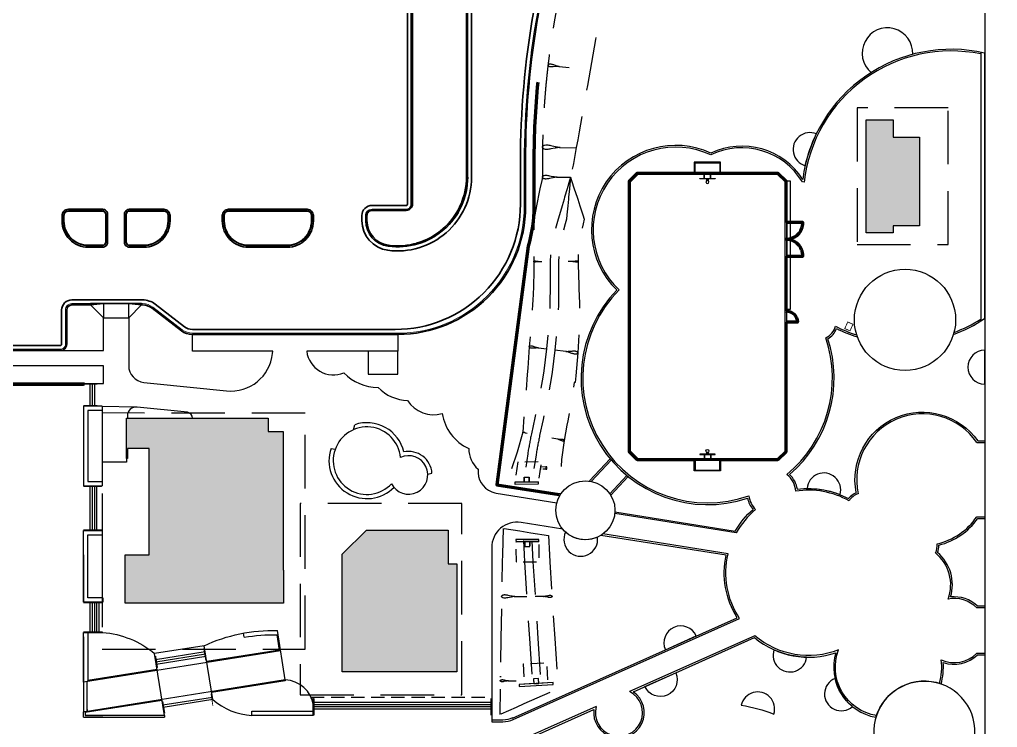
# Model space of a CAD drawing. Header units: metres. Extents: x 246420 to 246883, y 7418965 to 7419490.
# Drawn here: x 246708.2 to 246824.1, y 7419326.6 to 7419410.5 of the extents above; entities that cross this region are included whole.
import ezdxf

# ---------------------------------------------------------------- set-up
doc = ezdxf.new("R2010")
doc.units = ezdxf.units.M
for name, pattern in [('BORDER2', [22.225, 6.35, -3.175, 6.35, -3.175, 0, -3.175]), ('HIDDEN', [9.525, 6.35, -3.175]), ('HIDDEN3', [2.3813, 1.5875, -0.7938])]:
    doc.linetypes.add(name, pattern=pattern)
for name, color, linetype, lineweight in [('BATTER', 251, 'HIDDEN', 25), ('BATTER_BOTTOM', 251, 'HIDDEN', 25), ('BATTER_TICKS', 251, 'HIDDEN', 25), ('BUILDING_HATCH', 253, 'Continuous', 30), ('BUILDING_OUTLINE', 7, 'Continuous', 30), ('FENCE_1.05m', 10, 'FENCE_LINE', 70), ('FENCE_2.4m', 90, 'FENCE_LINE', 70), ('FENCE_GATE_24', 90, 'Continuous', 70), ('MISC_HANDRAIL', 240, 'BORDER2', 50)]:
    doc.layers.add(name, color=color, linetype=linetype, lineweight=lineweight)
for name, color, linetype in [('BUILDING_OUTLINE_ROOF', 7, 'HIDDEN'), ('GOAL_POST', 190, 'Continuous'), ('GRADELINE', 251, 'HIDDEN'), ('MISC_CONCRETE', 7, 'Continuous'), ('MISC_CONCRETE_2', 7, 'Continuous'), ('MISC_CONCRETE_3_ES', 7, 'Continuous'), ('MISC_CONCRETE_HIDDEN', 252, 'HIDDEN3')]:
    doc.layers.add(name, color=color, linetype=linetype)
for name, color, linetype, lineweight, true_color in [('KERB_BACK', 7, 'Continuous', 35, 0x5fd2ff), ('KERB_LINE', 7, 'Continuous', 18, 0xb9b9b9), ('KERB_LIP', 7, 'Continuous', 35, 0x5fd2ff)]:
    doc.layers.add(name, color=color, linetype=linetype, lineweight=lineweight, true_color=true_color)
doc.styles.get("Standard").update_dxf_attribs({"font": 'romans.shx', "width": 0.65})
doc.linetypes.add('FENCE_LINE', pattern='A,20,-1,["//",Standard,S=1,R=0,X=0,Y=-0.3],-3', length=24)

# ---------------------------------------------------------------- blocks, each defined once
blk = doc.blocks.new('Batter Tadpole2')
at = {"linetype": 'Continuous'}
for p, q in [((0, -0.0003), (0.0004, 0.0039)), ((0.0004, 0.0039), (0.0014, 0.0082)), ((0.0014, 0.0082), (0.0032, 0.0124)), ((0.0032, 0.0124), (0.0057, 0.0166)), ((0.0057, 0.0166), (0.017, 0.0336)), ((0.017, 0.0336), (0.0203, 0.0378)), ((0.0203, 0.0378), (0.0244, 0.0418)), ((0.0244, 0.0418), (0.0295, 0.0456)), ((0.0295, 0.0456), (0.0355, 0.0493)), ((0.0355, 0.0493), (0.0408, 0.052)), ((0.0408, 0.052), (0.047, 0.0545)), ((0.047, 0.0545), (0.0542, 0.0568)), ((0.0542, 0.0568), (0.0622, 0.059)), ((0.0622, 0.059), (0.0962, 0.0675)), ((0.0962, 0.0675), (0.1047, 0.0692)), ((0.1047, 0.0692), (0.1134, 0.0702)), ((0.1134, 0.0702), (0.1221, 0.0704)), ((0.1221, 0.0704), (0.131, 0.0698)), ((0.131, 0.0698), (0.1616, 0.0662)), ((0.1616, 0.0662), (0.1924, 0.0617)), ((0.1924, 0.0617), (0.2232, 0.0565)), ((0.2232, 0.0565), (0.2542, 0.0506)), ((0.2542, 0.0506), (0.3787, 0.0251)), ((0.3787, 0.0251), (0.4098, 0.0188)), ((0.4098, 0.0188), (0.4413, 0.0129)), ((0.4413, 0.0129), (0.4729, 0.0071)), ((0.4729, 0.0071), (0.5049, 0.0017)), ((0.5049, 0.0017), (0.511, 0.0008)), ((0.511, 0.0008), (0.5174, 0.0002)), ((0.5174, 0.0002), (0.5241, -0.0002)), ((0.0003, -0.0045), (0, -0.0003)), ((0.0014, -0.0087), (0.0003, -0.0045)), ((0.0032, -0.013), (0.0014, -0.0087)), ((0.0056, -0.0172), (0.0032, -0.013)), ((0.0169, -0.0342), (0.0056, -0.0172)), ((0.0202, -0.0384), (0.0169, -0.0342)), ((0.0243, -0.0423), (0.0202, -0.0384)), ((0.0294, -0.0462), (0.0243, -0.0423)), ((0.0353, -0.0498), (0.0294, -0.0462)), ((0.0407, -0.0525), (0.0353, -0.0498)), ((0.0469, -0.055), (0.0407, -0.0525)), ((0.054, -0.0574), (0.0469, -0.055)), ((0.062, -0.0596), (0.054, -0.0574)), ((0.096, -0.0681), (0.062, -0.0596)), ((0.1045, -0.0698), (0.096, -0.0681)), ((0.1132, -0.0708), (0.1045, -0.0698)), ((0.1219, -0.071), (0.1132, -0.0708)), ((0.1308, -0.0704), (0.1219, -0.071)), ((0.1614, -0.0668), (0.1308, -0.0704)), ((0.1922, -0.0624), (0.1614, -0.0668)), ((0.223, -0.0571), (0.1922, -0.0624)), ((0.254, -0.0512), (0.223, -0.0571)), ((0.3786, -0.0257), (0.254, -0.0512)), ((0.4098, -0.0195), (0.3786, -0.0257)), ((0.4412, -0.0135), (0.4098, -0.0195)), ((0.4729, -0.0078), (0.4412, -0.0135)), ((0.5049, -0.0024), (0.4729, -0.0078)), ((0.511, -0.0015), (0.5049, -0.0024)), ((0.5174, -0.0009), (0.511, -0.0015)), ((0.5241, -0.0005), (0.5174, -0.0009)), ((0.5241, -0.0002), (0.531, -0.0003)), ((0.531, -0.0003), (0.5241, -0.0005)), ((0.531, -0.0003), (1.0113, -0.0004))]:
    blk.add_line(p, q, dxfattribs=at)
blk = doc.blocks.new('combgoal')
at = {"layer": 'GOAL_POST', "flags": 128}
blk.add_lwpolyline([(15968.35, 10985.73), (15966.91, 10985.73), (15966.91, 10988.85), (15968.35, 10988.85)], close=True, dxfattribs=at)
at = {"layer": 'GOAL_POST'}
for points in [[(15968.35, 10988.77), (15966.99, 10988.77), (15966.99, 10985.81), (15968.35, 10985.81)], [(15968.27, 10985.81), (15968.27, 10988.77)]]:
    blk.add_lwpolyline(points, dxfattribs=at)
at = {"layer": 'GOAL_POST', "flags": 128}
for points in [[(15968.84, 10987.67), (15968.35, 10987.67)], [(15968.84, 10987.63), (15968.35, 10987.63)], [(15968.84, 10986.95), (15968.35, 10986.95)], [(15968.84, 10986.91), (15968.35, 10986.91)]]:
    blk.add_lwpolyline(points, dxfattribs=at)
at = {"layer": 'GOAL_POST'}
for points in [[(15968.84, 10986.39), (15968.88, 10986.39), (15968.88, 10988.19), (15968.84, 10988.19)], [(15968.84, 10986.39), (15968.88, 10986.39), (15968.88, 10988.19), (15968.84, 10988.19)], [(15968.88, 10987.37), (15969.1, 10987.37)], [(15968.88, 10987.21), (15969.1, 10987.21)]]:
    blk.add_lwpolyline(points, close=True, dxfattribs=at)
blk.add_circle((15969.26, 10987.29), 0.178, dxfattribs=at)
blk.add_circle((15969.26, 10987.29), 0.178, dxfattribs=at)

msp = doc.modelspace()

# ---------------------------------------------------------------- hatches: boundary and pattern name
at = {"layer": 'BUILDING_HATCH'}
h = msp.add_hatch(color=256, dxfattribs=at)
h.paths.add_polyline_path([(246811.78, 7419398.66), (246808.59, 7419398.66), (246808.59, 7419385.27), (246811.78, 7419385.27), (246811.78, 7419386.09), (246814.88, 7419386.09), (246814.88, 7419396.6), (246811.78, 7419396.6)])
h.paths.add_polyline_path([(246737.66, 7419363.3), (246720.87, 7419363.3), (246720.87, 7419358.51), (246720.98, 7419358.51), (246720.98, 7419359.71), (246723.57, 7419359.71), (246723.57, 7419347.09), (246720.72, 7419347.09), (246720.72, 7419341.37), (246739.49, 7419341.37), (246739.49, 7419345.26), (246739.46, 7419345.26), (246739.46, 7419361.7), (246739.41, 7419361.7), (246737.66, 7419361.7)])
h.paths.add_polyline_path([(246746.46, 7419347.15), (246746.46, 7419333.23), (246760.03, 7419333.23), (246760.03, 7419345.92), (246760.03, 7419346.02), (246759.03, 7419346.02), (246759.03, 7419350.02), (246749.33, 7419350.02)])

# ---------------------------------------------------------------- linework, layer by layer
at = {"layer": 'BATTER', "flags": 128}
for points in [[(246781.91, 7419436.44), (246781.42, 7419432.47), (246781.28, 7419431.48), (246781.12, 7419430.5), (246780.95, 7419429.51), (246780.77, 7419428.53), (246780.6, 7419427.54), (246780.42, 7419426.56), (246780.25, 7419425.57), (246780.25, 7419425.57), (246779.94, 7419424.61), (246779.63, 7419423.65), (246779.63, 7419423.65), (246779.42, 7419422.67), (246779.22, 7419421.69), (246779.02, 7419420.72), (246778.81, 7419419.74), (246778.61, 7419418.76), (246778.41, 7419417.78), (246778.21, 7419416.8), (246778, 7419415.82), (246777.8, 7419414.84), (246777.6, 7419413.86), (246777.39, 7419412.88), (246777.19, 7419411.9), (246776.99, 7419410.92), (246776.96, 7419410.8), (246776.8, 7419410.01), (246776.63, 7419409.1), (246776.47, 7419408.19), (246776.31, 7419407.28), (246776.15, 7419406.37), (246776, 7419405.46), (246775.84, 7419404.55), (246775.68, 7419403.64), (246775.52, 7419402.73), (246775.36, 7419401.81), (246775.19, 7419400.89), (246775.03, 7419399.98), (246774.87, 7419399.06), (246774.7, 7419398.13), (246774.53, 7419397.21), (246774.37, 7419396.28), (246774.2, 7419395.35), (246774.03, 7419394.42), (246773.91, 7419393.71), (246773.86, 7419393.47), (246773.83, 7419393.29), (246773.65, 7419392.47), (246773.51, 7419391.86)], [(246773.51, 7419391.86), (246773.64, 7419391.47), (246773.97, 7419390.47), (246774.3, 7419389.47), (246774.37, 7419389.26), (246774.63, 7419388.44), (246774.98, 7419387.39), (246775.15, 7419386.86), (246775.15, 7419386.86), (246775.02, 7419386.32), (246774.75, 7419385.22), (246774.55, 7419384.08), (246774.43, 7419382.89), (246774.41, 7419381.86), (246774.42, 7419381.61), (246774.47, 7419380.16), (246774.5, 7419379.16), (246774.52, 7419378.6), (246774.58, 7419376.92), (246774.6, 7419376.45), (246774.56, 7419373.73), (246774.38, 7419371.02), (246774.16, 7419368.31), (246774.07, 7419367.5), (246773.96, 7419367.52), (246773.67, 7419365.64), (246773.19, 7419362.96), (246773.1, 7419362.47), (246772.77, 7419360.64), (246772.45, 7419358.38), (246772.33, 7419356.1), (246772.28, 7419354.22)], [(246765.87, 7419355.23), (246766.45, 7419355.14), (246766.45, 7419355.14), (246768.27, 7419354.85), (246768.27, 7419354.85), (246769.6, 7419354.64), (246772.18, 7419354.23)], [(246765.55, 7419350.22), (246765.44, 7419347.14), (246765.42, 7419346.25), (246765.35, 7419342.16), (246765.27, 7419337.16), (246765.2, 7419332.66), (246765.2, 7419332.66), (246765.19, 7419332.16), (246765.13, 7419328.16)], [(246765.66, 7419350.2), (246767.49, 7419349.92), (246767.49, 7419349.92), (246768.82, 7419349.7), (246770.92, 7419349.37)], [(246770.92, 7419349.37), (246771.02, 7419347.08), (246771.07, 7419346.25), (246771.33, 7419342.16), (246771.65, 7419337.16), (246772.03, 7419331.24)], [(246765.3, 7419328.24), (246767.1, 7419329.05), (246768.02, 7419329.45), (246771.67, 7419331.08), (246772.03, 7419331.24)]]:
    msp.add_lwpolyline(points, dxfattribs=at)
for points in [[(246776.12, 7419434.49), (246775.94, 7419433.5), (246775.75, 7419432.52), (246775.57, 7419431.54), (246775.39, 7419430.55), (246775.2, 7419429.57), (246775.02, 7419428.59), (246774.83, 7419427.61), (246774.65, 7419426.62), (246774.65, 7419426.62), (246774.46, 7419425.64), (246774.28, 7419424.66), (246774.28, 7419424.66), (246774.09, 7419423.67), (246773.91, 7419422.69), (246773.73, 7419421.71), (246773.54, 7419420.73), (246773.36, 7419419.74), (246773.17, 7419418.76), (246772.99, 7419417.78), (246772.8, 7419416.79), (246772.62, 7419415.81), (246772.43, 7419414.83), (246772.25, 7419413.85), (246772.07, 7419412.86), (246771.88, 7419411.88), (246771.86, 7419411.76), (246771.7, 7419410.92, 0.002489), (246771.54, 7419409.96, 0.002489), (246771.38, 7419409, 0.002489), (246771.23, 7419408.03, 0.002489), (246771.1, 7419407.07, 0.002489), (246770.97, 7419406.1, 0.002489), (246770.85, 7419405.14, 0.002489), (246770.74, 7419404.17, 0.002489), (246770.64, 7419403.2, 0.002489), (246770.55, 7419402.23, 0.002489), (246770.47, 7419401.26, 0.002489), (246770.4, 7419400.29, 0.002489), (246770.34, 7419399.32, 0.002489), (246770.29, 7419398.34, 0.002489), (246770.25, 7419397.37, 0.002489), (246770.22, 7419396.4, 0.002489), (246770.19, 7419395.42, 0.002489), (246770.18, 7419394.45, 0.001882), (246770.18, 7419393.71), (246770.18, 7419393.47), (246770.18, 7419393.29), (246770.18, 7419392.47), (246770.18, 7419391.86)], [(246770.18, 7419391.86), (246770.1, 7419391.47), (246769.9, 7419390.47), (246769.7, 7419389.47), (246769.66, 7419389.26), (246769.5, 7419388.44), (246769.29, 7419387.39), (246769.18, 7419386.86), (246769.18, 7419386.86), (246769.18, 7419386.32), (246769.18, 7419385.22), (246769.18, 7419384.08), (246769.17, 7419382.89), (246769.17, 7419381.86), (246769.17, 7419381.62), (246769.16, 7419380.26), (246769.13, 7419379.32), (246769.11, 7419378.81), (246769.04, 7419377.23), (246769.02, 7419376.8, -0.007813), (246768.82, 7419374.27), (246768.63, 7419371.75), (246768.44, 7419369.21), (246768.38, 7419368.45), (246768.38, 7419368.45), (246768.25, 7419366.66), (246768.05, 7419364.1), (246768.01, 7419363.63), (246767.86, 7419361.62), (246767.2, 7419359.27), (246766.38, 7419356.92), (246765.79, 7419355.25)]]:
    msp.add_lwpolyline(points, format="xyb", dxfattribs=at)
at = {"layer": 'BATTER_BOTTOM', "flags": 128}
for points in [[(246773.51, 7419391.86), (246773.4, 7419391.47), (246773.11, 7419390.47), (246772.81, 7419389.47), (246772.75, 7419389.26), (246772.51, 7419388.44), (246772.2, 7419387.39), (246772.05, 7419386.86), (246772.05, 7419386.86), (246771.89, 7419386.32), (246771.58, 7419385.22), (246771.33, 7419384.08), (246771.17, 7419382.89), (246771.1, 7419381.86), (246771.1, 7419381.62), (246771.09, 7419380.22), (246771.09, 7419379.26), (246771.09, 7419378.73), (246771.08, 7419377.12), (246771.08, 7419376.67), (246770.94, 7419374.07), (246770.68, 7419371.49), (246770.36, 7419368.91), (246770.24, 7419368.14, 0), (246770.24, 7419368.14), (246769.92, 7419366.35), (246769.4, 7419363.8), (246769.29, 7419363.34), (246768.88, 7419361.42, 0.007813), (246768.44, 7419359.06), (246768.08, 7419356.69), (246767.95, 7419355.65)], [(246773.51, 7419391.86), (246773.48, 7419391.47), (246773.38, 7419390.47), (246773.29, 7419389.47), (246773.27, 7419389.26), (246773.2, 7419388.44), (246773.1, 7419387.39), (246773.05, 7419386.86), (246773.05, 7419386.86), (246772.89, 7419386.32), (246772.58, 7419385.22), (246772.33, 7419384.08), (246772.17, 7419382.89), (246772.1, 7419381.86), (246772.1, 7419381.62), (246772.09, 7419380.2), (246772.09, 7419379.23), (246772.09, 7419378.69), (246772.08, 7419377.06), (246772.08, 7419376.6), (246771.94, 7419373.98), (246771.67, 7419371.36), (246771.35, 7419368.75), (246771.22, 7419367.98, 0), (246771.22, 7419367.98), (246770.9, 7419366.16), (246770.37, 7419363.58), (246770.27, 7419363.12), (246769.86, 7419361.22, 0.007813), (246769.43, 7419358.89), (246769.07, 7419356.55), (246768.94, 7419355.53)]]:
    msp.add_lwpolyline(points, format="xyb", dxfattribs=at)
for points in [[(246767.95, 7419348.77), (246768.02, 7419347.11), (246768.07, 7419346.25), (246768.33, 7419342.16), (246768.65, 7419337.16), (246768.94, 7419332.66), (246768.94, 7419332.66), (246768.97, 7419332.16), (246769.01, 7419331.42)], [(246768.95, 7419348.74), (246769.02, 7419347.1), (246769.07, 7419346.25), (246769.33, 7419342.16), (246769.65, 7419337.16), (246769.94, 7419332.66), (246769.94, 7419332.66), (246769.97, 7419332.16), (246770.01, 7419331.42)]]:
    msp.add_lwpolyline(points, dxfattribs=at)
at = {"layer": 'BUILDING_OUTLINE', "flags": 128}
msp.add_lwpolyline([(246808.59, 7419398.66), (246811.78, 7419398.66), (246811.78, 7419396.6), (246814.88, 7419396.6), (246814.88, 7419386.09), (246811.78, 7419386.09), (246811.78, 7419385.27), (246808.59, 7419385.27), (246808.59, 7419398.66)], dxfattribs=at)
for points in [[(246720.87, 7419363.3), (246737.66, 7419363.3), (246737.66, 7419361.7), (246739.41, 7419361.7), (246739.46, 7419361.7), (246739.46, 7419345.26), (246739.49, 7419345.26), (246739.49, 7419341.37), (246720.72, 7419341.37), (246720.72, 7419347.09), (246723.57, 7419347.09), (246723.57, 7419359.71), (246720.98, 7419359.71), (246720.98, 7419358.51), (246720.87, 7419358.51)], [(246746.46, 7419333.23), (246746.46, 7419347.15), (246749.33, 7419350.02), (246759.03, 7419350.02), (246759.03, 7419346.02), (246760.03, 7419346.02), (246760.03, 7419345.92), (246760.03, 7419333.23)]]:
    msp.add_lwpolyline(points, close=True, dxfattribs=at)
at = {"layer": 'BUILDING_OUTLINE_ROOF'}
for points in [[(246818.29, 7419383.86), (246818.29, 7419400.06), (246807.49, 7419400.06), (246807.49, 7419383.86)], [(246717.97, 7419363.9), (246717.97, 7419335.9), (246742.07, 7419335.9), (246742.07, 7419363.89)], [(246741.47, 7419353.19), (246741.47, 7419330.5), (246760.63, 7419330.5), (246760.63, 7419353.19)]]:
    msp.add_lwpolyline(points, close=True, dxfattribs=at)
at = {"layer": 'FENCE_1.05m', "flags": 128}
msp.add_lwpolyline([(246769.63, 7419403.12, 0.023822), (246769.18, 7419393.71), (246769.18, 7419388.36, -0.073743), (246768.48, 7419383.67), (246764.8, 7419355.4), (246772.18, 7419354.23)], format="xyb", dxfattribs=at)
msp.add_lwpolyline([(246715.89, 7419367.3), (246685.63, 7419367.3)], dxfattribs=at)
at = {"layer": 'FENCE_2.4m', "flags": 128}
for points in [[(246788.2, 7419392.29), (246781.43, 7419392.29), (246780.47, 7419391.33), (246780.47, 7419376.09)], [(246799.07, 7419386.49), (246799.07, 7419391.33), (246798.1, 7419392.29), (246791.33, 7419392.29)], [(246799.07, 7419376.01), (246799.07, 7419382.49)], [(246780.47, 7419376.09), (246780.47, 7419359.35), (246781.43, 7419358.39), (246788.2, 7419358.39)], [(246791.33, 7419358.39), (246798.1, 7419358.39), (246799.07, 7419359.35), (246799.07, 7419374.66)]]:
    msp.add_lwpolyline(points, dxfattribs=at)
at = {"layer": 'FENCE_GATE_24'}
msp.add_lwpolyline([(246799.07, 7419382.49), (246801.07, 7419382.49, 0.414214), (246799.07, 7419384.49, 0.414214), (246801.07, 7419386.49), (246799.07, 7419386.49)], format="xyb", dxfattribs=at)
at = {"layer": 'FENCE_GATE_24', "flags": 128}
msp.add_lwpolyline([(246799.07, 7419376.01, -0.414214), (246800.42, 7419374.66), (246799.07, 7419374.66)], format="xyb", dxfattribs=at)
at = {"layer": 'GRADELINE'}
msp.add_lwpolyline([(246718.13, 7419375.19), (246721.13, 7419375.19), (246721.13, 7419376.86), (246718.13, 7419376.86)], close=True, dxfattribs=at)
at = {"layer": 'KERB_BACK'}
for points in [[(246774.16, 7419434.86), (246769.89, 7419412.13), (246769.73, 7419411.27, 0.044221), (246768.18, 7419393.71), (246768.18, 7419388.36, -0.414214), (246753.03, 7419373.21), (246728.69, 7419373.21, -0.165408)], [(246761.18, 7419391.86), (246761.18, 7419391.85, -0.454339), (246751.93, 7419383.78), (246751.93, 7419383.78, -0.375196), (246749.38, 7419386.7), (246749.38, 7419387.3, -0.414214), (246749.98, 7419387.91), (246754.03, 7419387.91, 0.414214), (246754.78, 7419388.65), (246754.78, 7419423.86, 0.414214), (246754.03, 7419424.61), (246749.04, 7419424.61, -0.198912), (246748.44, 7419424.85), (246747.53, 7419425.77, -0.198912), (246747.28, 7419426.37), (246747.28, 7419430.75, 0.414214), (246746.53, 7419431.5), (246735.43, 7419431.5), (246726.18, 7419431.5), (246725.73, 7419431.5, -0.414214), (246724.88, 7419432.36, -0.414214)], [(246728.69, 7419373.21, -0.165408), (246727.38, 7419373.65), (246723.91, 7419376.32, 0.165478), (246722.78, 7419376.71), (246722.65, 7419376.71), (246721.13, 7419376.86), (246718.13, 7419376.86), (246716.61, 7419376.71), (246714.38, 7419376.71, 0.0512), (246714.26, 7419376.69, 0.355475), (246713.78, 7419376.11), (246713.78, 7419372.05, -0.414214), (246713.03, 7419371.3), (246690.83, 7419371.3, -0.04164)]]:
    msp.add_lwpolyline(points, format="xyb", dxfattribs=at)
msp.add_lwpolyline([(246755.25, 7419384.01), (246755.76, 7419384.18), (246756.3, 7419384.39), (246756.82, 7419384.64), (246757.32, 7419384.92), (246757.79, 7419385.24), (246758.25, 7419385.59), (246758.67, 7419385.97), (246759.07, 7419386.38), (246759.44, 7419386.82), (246759.51, 7419386.91), (246759.77, 7419387.28), (246760, 7419387.63), (246760.08, 7419387.76), (246760.34, 7419388.26), (246760.58, 7419388.78), (246760.77, 7419389.31), (246760.93, 7419389.85), (246761.05, 7419390.4), (246761.13, 7419390.96), (246761.17, 7419391.52), (246761.18, 7419391.86), (246761.18, 7419434.18)], dxfattribs=at)
for points in [[(246713.98, 7419387.83, 0.414214), (246713.45, 7419387.3), (246713.45, 7419386.66, 0.414214), (246716.33, 7419383.78), (246718.03, 7419383.78, 0.414214), (246718.4, 7419384.16), (246718.4, 7419387.46, 0.414214), (246718.03, 7419387.83)], [(246725.28, 7419387.83, -0.414214), (246725.8, 7419387.3), (246725.8, 7419386.66, -0.414214), (246722.93, 7419383.78), (246721.23, 7419383.78, -0.414214), (246720.85, 7419384.16), (246720.85, 7419387.46, -0.414214), (246721.23, 7419387.83)], [(246742.28, 7419387.83, -0.414214), (246742.8, 7419387.3), (246742.8, 7419386.66, -0.414214), (246739.93, 7419383.78), (246735.33, 7419383.78, -0.414214), (246732.46, 7419386.66), (246732.46, 7419387.3, -0.414214), (246732.98, 7419387.83)]]:
    msp.add_lwpolyline(points, format="xyb", close=True, dxfattribs=at)
at = {"layer": 'KERB_LINE'}
msp.add_lwpolyline([(246774.01, 7419434.88), (246769.74, 7419412.16), (246769.59, 7419411.3, 0.044221), (246768.03, 7419393.71), (246768.03, 7419388.36, -0.414214), (246753.03, 7419373.36), (246728.69, 7419373.36, -0.165408), (246727.47, 7419373.77), (246724, 7419376.44, 0.165478), (246722.78, 7419376.86), (246714.38, 7419376.86, 0.414214), (246713.63, 7419376.11), (246713.63, 7419372.05, -0.414214), (246713.03, 7419371.46), (246690.83, 7419371.46, -0.414214)], format="xyb", dxfattribs=at)
msp.add_lwpolyline([(246755.29, 7419383.87), (246755.81, 7419384.04), (246756.36, 7419384.25), (246756.88, 7419384.5), (246757.39, 7419384.79), (246757.88, 7419385.12), (246758.34, 7419385.48), (246758.77, 7419385.86), (246759.18, 7419386.28), (246759.55, 7419386.72), (246759.62, 7419386.82), (246759.89, 7419387.19), (246760.12, 7419387.55), (246760.2, 7419387.68), (246760.48, 7419388.19), (246760.71, 7419388.72), (246760.91, 7419389.26), (246761.07, 7419389.81), (246761.2, 7419390.37), (246761.28, 7419390.94), (246761.32, 7419391.52), (246761.33, 7419391.86), (246761.33, 7419434.18)], dxfattribs=at)
for points in [[(246713.98, 7419387.89, 0.414214), (246713.39, 7419387.3), (246713.39, 7419386.66, 0.414214), (246716.33, 7419383.71), (246718.03, 7419383.71, 0.414214), (246718.47, 7419384.16), (246718.47, 7419387.46, 0.414214), (246718.03, 7419387.89)], [(246725.28, 7419387.89, -0.414214), (246725.87, 7419387.3), (246725.87, 7419386.66, -0.414214), (246722.93, 7419383.71), (246721.23, 7419383.71, -0.414214), (246720.79, 7419384.16), (246720.79, 7419387.46, -0.414214), (246721.23, 7419387.89)], [(246742.28, 7419387.89, -0.414214), (246742.87, 7419387.3), (246742.87, 7419386.66, -0.414214), (246739.93, 7419383.71), (246735.33, 7419383.71, -0.414214), (246732.39, 7419386.66), (246732.39, 7419387.3, -0.414214), (246732.98, 7419387.89)]]:
    msp.add_lwpolyline(points, format="xyb", close=True, dxfattribs=at)
at = {"layer": 'KERB_LIP'}
for points in [[(246773.57, 7419434.96), (246769.3, 7419412.24), (246769.14, 7419411.38, 0.044221), (246767.58, 7419393.71), (246767.58, 7419388.65, -0.414214), (246752.73, 7419373.8), (246728.69, 7419373.8, -0.165408)], [(246754.18, 7419423.86), (246754.18, 7419388.65, -0.414214), (246754.03, 7419388.5), (246749.98, 7419388.5, 0.414214), (246748.78, 7419387.3), (246748.78, 7419386.7, 0.375196), (246751.85, 7419383.19), (246751.85, 7419383.19, 0.454339), (246761.78, 7419391.85), (246761.78, 7419391.86), (246761.78, 7419434.18)], [(246728.69, 7419373.8, -0.1654), (246727.74, 7419374.13), (246724.28, 7419376.8, 0.165478), (246722.78, 7419377.3), (246714.38, 7419377.3, 0.414214), (246713.18, 7419376.11), (246713.18, 7419372.05, -0.414214), (246713.03, 7419371.91), (246690.83, 7419371.91, -0.414214)]]:
    msp.add_lwpolyline(points, format="xyb", dxfattribs=at)
for points in [[(246713.98, 7419388.05, 0.414214), (246713.23, 7419387.3), (246713.23, 7419386.66, 0.414214), (246716.33, 7419383.55), (246718.03, 7419383.55, 0.414214), (246718.63, 7419384.16), (246718.63, 7419387.46, 0.414214), (246718.03, 7419388.05, -0.414214), (246718.63, 7419387.46), (246718.63, 7419384.16, -0.414214), (246718.03, 7419383.55), (246716.33, 7419383.55, -0.414214), (246713.23, 7419386.66), (246713.23, 7419387.3, -0.414214), (246713.98, 7419388.05), (246718.03, 7419388.05)], [(246725.28, 7419388.05, -0.414214), (246726.03, 7419387.3), (246726.03, 7419386.66, -0.414214), (246722.93, 7419383.55), (246721.23, 7419383.55, -0.414214), (246720.63, 7419384.16), (246720.63, 7419387.46, -0.414214), (246721.23, 7419388.05, 0.414214), (246720.63, 7419387.46), (246720.63, 7419384.16, 0.414214), (246721.23, 7419383.55), (246722.93, 7419383.55, 0.414214), (246726.03, 7419386.66), (246726.03, 7419387.3, 0.414214), (246725.28, 7419388.05), (246721.23, 7419388.05)], [(246742.28, 7419388.05, -0.414214), (246743.03, 7419387.3), (246743.03, 7419386.66, -0.414214), (246739.93, 7419383.55), (246735.33, 7419383.55, -0.414214), (246732.23, 7419386.66), (246732.23, 7419387.3, -0.414214), (246732.98, 7419388.05, 0.414214), (246732.23, 7419387.3), (246732.23, 7419386.66, 0.414214), (246735.33, 7419383.55), (246739.93, 7419383.55, 0.414214), (246743.03, 7419386.66), (246743.03, 7419387.3, 0.414214), (246742.28, 7419388.05), (246732.98, 7419388.05)]]:
    msp.add_lwpolyline(points, format="xyb", close=True, dxfattribs=at)
at = {"layer": 'MISC_CONCRETE'}
msp.add_line((246764.17, 7419347.95), (246764.17, 7419328.8), dxfattribs=at)
at = {"layer": 'MISC_CONCRETE', "flags": 128}
msp.add_lwpolyline([(246761.33, 7419391.86), (246761.33, 7419391.85, -0.454339), (246751.91, 7419383.63), (246751.91, 7419383.63, -0.375196), (246749.23, 7419386.7), (246749.23, 7419387.3, -0.414214), (246749.98, 7419388.05), (246754.03, 7419388.05, 0.414214), (246754.63, 7419388.65), (246754.63, 7419423.86, 0.414214), (246754.03, 7419424.46), (246749.04, 7419424.46, -0.198912), (246748.34, 7419424.75), (246747.42, 7419425.66, -0.198912), (246747.13, 7419426.37), (246747.13, 7419430.75, 0.414214), (246746.53, 7419431.36), (246735.43, 7419431.36), (246726.18, 7419431.36), (246725.73, 7419431.36, -0.414214), (246724.73, 7419432.36), (246724.73, 7419432.36)], format="xyb", dxfattribs=at)
at = {"layer": 'MISC_CONCRETE', "ltscale": 0.1, "flags": 128}
for points in [[(246822.18, 7419406.66), (246822.18, 7419374.8)], [(246822.63, 7419375.09), (246822.63, 7419389.91), (246822.63, 7419406.57)], [(246721.13, 7419375.19), (246722.65, 7419376.71), (246722.65, 7419376.86), (246716.61, 7419376.86), (246716.61, 7419376.71), (246718.13, 7419375.19)]]:
    msp.add_lwpolyline(points, dxfattribs=at)
msp.add_lwpolyline([(246799.62, 7419376.22), (246799.62, 7419391.37), (246799.17, 7419391.37), (246799.17, 7419376.22), (246799.62, 7419376.22)], close=True, dxfattribs=at)
at = {"layer": 'MISC_CONCRETE', "ltscale": 0.5, "flags": 128}
msp.add_lwpolyline([(246721.13, 7419375.19), (246721.13, 7419369.52, 0.384431), (246722.92, 7419367.53), (246724.13, 7419367.41), (246732.72, 7419366.52, 0.413847), (246738.2, 7419370.97), (246738.23, 7419371.21), (246728.69, 7419371.21), (246728.69, 7419373.21), (246753.03, 7419373.21), (246753.03, 7419371.21), (246742.24, 7419371.21, 0.492916), (246746.64, 7419368.65, 0.196764), (246750.7, 7419366.93, 0.202377), (246754.2, 7419365.4, 0.330893), (246758.31, 7419363.83, 0.249759), (246761.45, 7419359.69, 0.211554), (246762.56, 7419357.23, 0.333311), (246764.17, 7419354.56)], format="xyb", dxfattribs=at)
at = {"layer": 'MISC_CONCRETE', "const_width": 0.1, "flags": 128}
msp.add_lwpolyline([(246806.04, 7419373.91), (246806.39, 7419374.69), (246807.01, 7419374.41), (246806.66, 7419373.63)], close=True, dxfattribs=at)
at = {"layer": 'MISC_CONCRETE', "ltscale": 0.5, "flags": 128}
msp.add_lwpolyline([(246753.03, 7419371.21), (246749.53, 7419371.21), (246749.53, 7419368.5), (246753.03, 7419368.5)], close=True, dxfattribs=at)
at = {"layer": 'MISC_CONCRETE', "flags": 128}
for points in [[(246770.7, 7419357.25), (246770.71, 7419357.5), (246770.61, 7419357.51), (246770.6, 7419357.26), (246770.7, 7419357.25)], [(246734.84, 7419337.31), (246734.75, 7419337.81)], [(246739.69, 7419332.26), (246738.76, 7419338.1)], [(246739.02, 7419335.8), (246738.74, 7419337.6)], [(246725.36, 7419328.05), (246724.19, 7419335.39)], [(246731.1, 7419329.93), (246730.08, 7419336.32)], [(246739.69, 7419332.26), (246739.7, 7419332.16)], [(246743.02, 7419328.05), (246743.02, 7419330.22)], [(246764.17, 7419327.3), (246765.51, 7419327.3)]]:
    msp.add_lwpolyline(points, dxfattribs=at)
for points in [[(246768.01, 7419356.28), (246768.61, 7419356.29), (246768.62, 7419355.71), (246768.02, 7419355.7)], [(246766.97, 7419355.69), (246769.67, 7419355.72), (246769.67, 7419355.47), (246766.97, 7419355.44)], [(246767.06, 7419348.64), (246769.76, 7419348.67), (246769.75, 7419348.92), (246767.05, 7419348.89)], [(246768.11, 7419348.08), (246768.71, 7419348.09), (246768.71, 7419348.66), (246768.11, 7419348.65)], [(246715.77, 7419332.01), (246715.77, 7419328.46), (246716.22, 7419328.53), (246716.22, 7419332.08)], [(246771.48, 7419331.7), (246771.47, 7419331.95), (246767.42, 7419331.73), (246767.44, 7419331.48)], [(246769.75, 7419331.85), (246769.71, 7419332.43), (246769.12, 7419332.39), (246769.15, 7419331.82)]]:
    msp.add_lwpolyline(points, close=True, dxfattribs=at)
at = {"layer": 'MISC_CONCRETE'}
msp.add_arc((246739.55, 7419328.74), 3.52, 8.3565, 87.779, dxfattribs=at)
at = {"layer": 'MISC_CONCRETE_2'}
msp.add_line((246715.77, 7419347.1), (246715.77, 7419341.48), dxfattribs=at)
at = {"layer": 'MISC_CONCRETE_2', "flags": 128}
for points in [[(246785.95, 7419442.8, 0.077997), (246817.1, 7419451.15), (246819.8, 7419452.37, -0.545032), (246822.63, 7419450.55), (246822.63, 7419228.69), (246826.63, 7419228.76), (246826.63, 7419454.17, -0.294299), (246827.8, 7419456), (246839.41, 7419461.26), (246844.29, 7419463.48), (246845.52, 7419464.02), (246846.75, 7419464.55), (246849.21, 7419465.61), (246859, 7419469.13)], [(246730.08, 7419336.32, -0.117307), (246738.76, 7419338.1)], [(246734.84, 7419337.31, -0.052671), (246738.74, 7419337.6)]]:
    msp.add_lwpolyline(points, format="xyb", dxfattribs=at)
at = {"layer": 'MISC_CONCRETE_2', "ltscale": 0.1}
for points in [[(246802.67, 7419396.98, 1.057797), (246801.35, 7419393.21, -0.056441)], [(246822.63, 7419371.33, 1), (246822.63, 7419367.33)], [(246805.48, 7419354.23, 1.10534), (246801.56, 7419354.95, -0.100527)], [(246772.93, 7419349.78, 1.341472), (246776.72, 7419349.18, -0.298227)], [(246788.43, 7419337.47, 1), (246784.77, 7419335.84)], [(246797.64, 7419335.83, 1.10534), (246801.52, 7419334.95, -0.100527)], [(246786, 7419333.1, -1), (246782.35, 7419331.47)], [(246804.88, 7419332.44, 1.185852), (246806.95, 7419329.1, -0.169497)], [(246797.62, 7419328.22, 1.053329), (246793.77, 7419329.26, -0.050217)]]:
    msp.add_lwpolyline(points, format="xyb", close=True, dxfattribs=at)
at = {"layer": 'MISC_CONCRETE_2', "flags": 128}
for points in [[(246715.77, 7419367.21), (246715.77, 7419367.41)], [(246716.52, 7419367.41), (246716.52, 7419364.71)], [(246716.79, 7419367.41), (246716.79, 7419364.71)], [(246717.06, 7419367.41), (246717.06, 7419364.71)], [(246720.87, 7419358.51), (246720.87, 7419358.09), (246717.97, 7419358.09)], [(246716.52, 7419355.27), (246716.52, 7419349.97)], [(246716.79, 7419355.27), (246716.79, 7419349.97)], [(246717.06, 7419355.27), (246717.06, 7419349.97)], [(246717.33, 7419355.27), (246717.33, 7419349.97)], [(246718.05, 7419341.48), (246716.27, 7419341.48), (246715.77, 7419341.48), (246715.77, 7419349.97), (246716.27, 7419349.97), (246717.97, 7419349.97)], [(246718.05, 7419341.98), (246716.27, 7419341.98), (246716.27, 7419349.47), (246717.97, 7419349.47)], [(246716.52, 7419341.48), (246716.52, 7419337.88)], [(246716.79, 7419341.48), (246716.79, 7419337.88)], [(246717.06, 7419341.48), (246717.06, 7419337.88)], [(246717.33, 7419341.48), (246717.33, 7419337.88)], [(246717.6, 7419341.48), (246717.6, 7419337.88)], [(246718.05, 7419341.98), (246718.05, 7419341.48)], [(246715.77, 7419337.88), (246717.97, 7419337.88)], [(246715.77, 7419332.01), (246715.77, 7419337.88)], [(246715.77, 7419337.88), (246718.05, 7419337.88)], [(246743.03, 7419329.63), (246764.17, 7419329.63)], [(246743.03, 7419329.36), (246764.17, 7419329.36)], [(246743.03, 7419329.09), (246764.17, 7419329.09)], [(246743.03, 7419328.82), (246764.17, 7419328.82)]]:
    msp.add_lwpolyline(points, dxfattribs=at)
at = {"layer": 'MISC_CONCRETE_2'}
for points in [[(246717.97, 7419364.71), (246716.27, 7419364.71), (246715.77, 7419364.71), (246715.77, 7419355.27), (246716.27, 7419355.27), (246717.97, 7419355.27)], [(246717.97, 7419364.21), (246716.27, 7419364.21), (246716.27, 7419355.77), (246717.97, 7419355.77)], [(246747.79, 7419361.92), (246747.93, 7419362.51)], [(246745.12, 7419359.7), (246745.61, 7419359.61)], [(246756.6, 7419356.63), (246757.09, 7419356.76)], [(246716.27, 7419337.88), (246716.27, 7419332.09)], [(246715.77, 7419337.37), (246715.77, 7419332.01)], [(246743.02, 7419328.05), (246735.73, 7419328.05), (246735.73, 7419328.55), (246743.02, 7419328.55), (246743.02, 7419328.05)]]:
    msp.add_lwpolyline(points, dxfattribs=at)
at = {"layer": 'MISC_CONCRETE_2', "ltscale": 0.1}
for centre, radius, start, end in [((246811.1, 7419406.55), 3, 357.5386, 229.7069), ((246818.65, 7419389.26), 17.75, 77.0687, 172.4659), ((246779.26, 7419328.38), 3, 172.6886, 55.4095), ((246779.26, 7419328.38), 2.8, 165.0687, 63.0302)]:
    msp.add_arc(centre, radius, start, end, dxfattribs=at)
at = {"layer": 'MISC_CONCRETE_2'}
for centre, radius, start, end in [((246749.38, 7419358.25), 4.5, 13.2899, 108.7797), ((246749.38, 7419358.25), 4.5, 161.1319, 315.4848), ((246754.32, 7419356.56), 2.78, 4.0539, 101.7627)]:
    msp.add_arc(centre, radius, start, end, dxfattribs=at)
at = {"layer": 'MISC_CONCRETE_3_ES'}
for p, q in [((246717.97, 7419364.71), (246717.97, 7419355.27)), ((246717.97, 7419349.97), (246717.97, 7419341.98)), ((246822.63, 7419340.8), (246821.69, 7419340.8)), ((246822.63, 7419341), (246821.78, 7419341)), ((246821.7, 7419335.43), (246822.63, 7419335.43)), ((246821.78, 7419335.23), (246822.63, 7419335.23)), ((246715.77, 7419327.86), (246725.36, 7419327.86)), ((246725.36, 7419328.05), (246715.97, 7419328.05))]:
    msp.add_line(p, q, dxfattribs=at)
at = {"layer": 'MISC_CONCRETE_3_ES', "ltscale": 0.5}
for p, q in [((246821.69, 7419360.4), (246822.63, 7419360.4)), ((246821.69, 7419351.6), (246822.63, 7419351.6))]:
    msp.add_line(p, q, dxfattribs=at)
at = {"layer": 'MISC_CONCRETE_3_ES', "ltscale": 0.1}
for p, q in [((246821.8, 7419360.6), (246822.63, 7419360.6)), ((246821.8, 7419351.4), (246822.63, 7419351.4))]:
    msp.add_line(p, q, dxfattribs=at)
for points in [[(246801.02, 7419391.28, 0.387423), (246790.16, 7419394.49, 0.853085), (246779.28, 7419378.48, 0.796791), (246794.67, 7419354.08)], [(246804.93, 7419374.19, 0.038926), (246807.46, 7419373.15)], [(246799.17, 7419356.62, 0.312001), (246803.78, 7419372.81)]]:
    msp.add_lwpolyline(points, format="xyb", dxfattribs=at)
at = {"layer": 'MISC_CONCRETE_3_ES'}
for points in [[(246798.14, 7419392.39), (246781.39, 7419392.39), (246780.37, 7419391.37), (246780.37, 7419359.3), (246781.39, 7419358.29), (246788.2, 7419358.29)], [(246781.39, 7419358.29), (246798.14, 7419358.29), (246799.17, 7419359.3), (246799.17, 7419391.37), (246798.14, 7419392.39), (246791.33, 7419392.39)], [(246781.47, 7419358.49), (246798.06, 7419358.49), (246798.97, 7419359.39), (246798.97, 7419391.29), (246798.06, 7419392.19), (246781.47, 7419392.19), (246780.57, 7419391.29), (246780.57, 7419359.39), (246781.47, 7419358.49), (246788.2, 7419358.49)], [(246739.14, 7419335.71), (246715.77, 7419332.01)], [(246730.08, 7419336.32), (246724.19, 7419335.39)], [(246730.2, 7419335.57), (246724.31, 7419334.64)], [(246739.02, 7419335.8), (246730.38, 7419334.43)], [(246730.24, 7419335.31), (246724.35, 7419334.37)], [(246730.29, 7419335.04), (246724.4, 7419334.1)], [(246724.49, 7419333.49), (246716.27, 7419332.19)], [(246739.69, 7419332.26), (246715.97, 7419328.49)], [(246739.7, 7419332.16), (246730.96, 7419330.77)], [(246725.07, 7419329.84), (246715.97, 7419328.39)], [(246731.05, 7419330.19), (246725.17, 7419329.26)], [(246731.09, 7419329.93), (246725.21, 7419328.99)], [(246715.97, 7419328.49), (246715.77, 7419328.46)]]:
    msp.add_lwpolyline(points, dxfattribs=at)
at = {"layer": 'MISC_CONCRETE_3_ES', "flags": 128}
for points in [[(246801.22, 7419391.25), (246801.02, 7419391.28)], [(246622.52, 7419361.04), (246622.52, 7419367.41), (246717.97, 7419367.41), (246718.13, 7419367.41), (246718.13, 7419369.5), (246692.83, 7419369.5), (246692.83, 7419371.3), (246718.13, 7419371.3), (246718.13, 7419375.19)], [(246763.97, 7419242.31), (246622.64, 7419242.31), (246622.64, 7419367.21), (246715.77, 7419367.21)], [(246717.97, 7419364.71), (246721.99, 7419364.61)], [(246622.52, 7419361.04), (246622.52, 7419285.83), (246622.52, 7419242.19), (246764.17, 7419242.19), (246764.17, 7419323.36), (246776.29, 7419328.76)], [(246776.01, 7419355.8), (246778.34, 7419358.32)], [(246716.22, 7419331.88), (246716.22, 7419332.08)], [(246715.77, 7419327.86), (246715.77, 7419328.46)], [(246715.97, 7419328.49), (246715.97, 7419328.05)], [(246716.22, 7419328.74), (246716.22, 7419328.53)], [(246776.56, 7419329.1), (246763.97, 7419323.48), (246763.97, 7419242.19)], [(246764.17, 7419328.8), (246764.17, 7419327.3)], [(246715.97, 7419328.05), (246718.06, 7419328.05)], [(246725.36, 7419328.05), (246725.36, 7419327.86)]]:
    msp.add_lwpolyline(points, dxfattribs=at)
at = {"layer": 'MISC_CONCRETE_3_ES'}
for points in [[(246720.97, 7419363.29), (246728.7, 7419363.29, 0.34889), (246728.11, 7419363.98), (246722.13, 7419364.59, 0.467195), (246720.97, 7419363.59), (246720.97, 7419363.29)], [(246731.1, 7419329.93, 0.168391), (246735.73, 7419328.05)]]:
    msp.add_lwpolyline(points, format="xyb", dxfattribs=at)
at = {"layer": 'MISC_CONCRETE_3_ES', "ltscale": 0.5, "flags": 128}
for points in [[(246807.4, 7419354.46, -0.80987), (246821.8, 7419360.6)], [(246821.69, 7419360.4, 0.824484), (246807.64, 7419354.33)], [(246780.35, 7419356.37), (246778.3, 7419354.15, -0.150504)], [(246764.17, 7419354.56, 0.052878), (246764.69, 7419354.41), (246771.9, 7419353.26, -0.183626)], [(246806.55, 7419353.49, 0.168269), (246800.24, 7419354.63)], [(246800.41, 7419354.86, -0.158236), (246806.49, 7419353.75)], [(246795.45, 7419352.45, 0.092259), (246793.17, 7419349.68), (246778.76, 7419351.97)], [(246778.78, 7419352.17), (246793.06, 7419349.9, -0.083464), (246795.16, 7419352.47)]]:
    msp.add_lwpolyline(points, format="xyb", dxfattribs=at)
for points in [[(246775.77, 7419355.84), (246778.21, 7419358.48)], [(246778.19, 7419354.33), (246780.2, 7419356.49)]]:
    msp.add_lwpolyline(points, dxfattribs=at)
at = {"layer": 'MISC_CONCRETE_3_ES', "flags": 128}
for points in [[(246772.62, 7419350.11), (246767.65, 7419350.91, 0.461939), (246764.17, 7419347.95), (246764.17, 7419328.8)], [(246816.99, 7419348.39, 0.189065), (246821.69, 7419351.6)], [(246817.2, 7419348.24, 0.180163), (246821.8, 7419351.4)], [(246766.62, 7419327.74), (246793.28, 7419339.63, -0.195275), (246791.97, 7419347.04), (246777.13, 7419349.39)], [(246766.73, 7419327.57), (246793.57, 7419339.54, -0.207004), (246792.21, 7419347.2), (246777.37, 7419349.56)], [(246821.69, 7419340.8, 0.249385), (246818.28, 7419341.84, 0.326782), (246816.79, 7419347.31)], [(246821.78, 7419341, 0.221528), (246818.58, 7419342.09, 0.299689), (246817.03, 7419347.37)], [(246718.05, 7419337.88, -0.157272), (246724.19, 7419335.39)], [(246809.79, 7419328.03, -0.47435), (246805.31, 7419335.82, -0.276801), (246795.38, 7419337.5), (246780.53, 7419330.88)], [(246780.97, 7419330.85), (246795.34, 7419337.27, 0.262066), (246804.99, 7419335.49, 0.451327), (246809.73, 7419327.84, -0.426779), (246817.45, 7419331.78, 0.092405), (246817.71, 7419334.33, 0.281074), (246821.78, 7419335.23)], [(246817.26, 7419331.84, 0.104217), (246817.48, 7419334.64, 0.309785), (246821.7, 7419335.43)], [(246766.65, 7419327.75, -0.105325), (246765.51, 7419327.5), (246764.17, 7419327.5)]]:
    msp.add_lwpolyline(points, format="xyb", dxfattribs=at)
at = {"layer": 'MISC_CONCRETE_3_ES', "ltscale": 0.1}
msp.add_circle((246813.18, 7419374.94), 6, dxfattribs=at)
at = {"layer": 'MISC_CONCRETE_3_ES'}
msp.add_circle((246775.29, 7419352.37), 3.5, dxfattribs=at)
at = {"layer": 'MISC_CONCRETE_3_ES', "ltscale": 0.1}
for centre, radius, start, end in [((246818.65, 7419389.26), 17.55, 78.4226, 173.5025), ((246786, 7419385.62), 10, 65.383, 225.536), ((246793.83, 7419386.93), 8.6, 32.8438, 115.2608), ((246789.77, 7419368.04), 15, 135.9167, 288.4178), ((246812.8, 7419389.87), 17.75, 290.1945, 303.6038), ((246812.8, 7419389.87), 17.55, 290.6666, 302.2837), ((246802.97, 7419374.65), 2.21, 298.4676, 340.2767), ((246812.8, 7419389.87), 17.75, 244.1102, 252.7286), ((246789.77, 7419368.04), 15, 310.3723, 18.1037), ((246797.45, 7419354.41), 2.8, 4.4423, 51.8722), ((246797.45, 7419354.41), 3, 8.5289, 47.2077), ((246797.45, 7419354.41), 2.8, 186.9204, 224.4264), ((246797.45, 7419354.41), 3, 191.5852, 220.3339)]:
    msp.add_arc(centre, radius, start, end, dxfattribs=at)
at = {"layer": 'MISC_CONCRETE_3_ES', "ltscale": 0.5}
for centre, radius, start, end in [((246802.97, 7419374.65), 2.01, 293.7245, 346.7168), ((246808.24, 7419352.42), 2.2, 112.3984, 142.9128), ((246808.24, 7419352.42), 2, 107.6896, 147.8542)]:
    msp.add_arc(centre, radius, start, end, dxfattribs=at)
at = {"layer": 'MISC_CONCRETE_3_ES'}
for centre, radius, start, end in [((246749.38, 7419358.25), 4, 5.4342, 316.9677), ((246754.32, 7419356.56), 2.28, 207.3617, 115.0402), ((246815, 7419348.2), 2, 333.5121, 5.4649), ((246815, 7419348.2), 2.2, 337.6946, 0.903), ((246739.55, 7419328.74), 3.52, 8.3565, 87.779), ((246815.48, 7419326.11), 6, 267.9841, 267.7537), ((246765.51, 7419330.3), 3, 270, 294.0501)]:
    msp.add_arc(centre, radius, start, end, dxfattribs=at)
at = {"layer": 'MISC_CONCRETE_HIDDEN', "flags": 128}
for points in [[(246769.7, 7419355.72), (246768.62, 7419355.71), (246768.61, 7419356.29), (246768.01, 7419356.28), (246768.02, 7419355.7), (246766.94, 7419355.69), (246767.31, 7419358.1), (246770.07, 7419358.14)], [(246769.79, 7419348.67), (246768.71, 7419348.66), (246768.71, 7419348.09), (246768.11, 7419348.08), (246768.11, 7419348.65), (246767.03, 7419348.64), (246767.06, 7419346.24), (246769.82, 7419346.27)], [(246770.82, 7419331.91), (246769.75, 7419331.85), (246769.71, 7419332.43), (246769.12, 7419332.39), (246769.15, 7419331.82), (246768.07, 7419331.76), (246767.94, 7419334.16), (246770.69, 7419334.31)]]:
    msp.add_lwpolyline(points, close=True, dxfattribs=at)
for points in [[(246770, 7419357.22), (246770.01, 7419357.57), (246770.61, 7419357.51), (246770.6, 7419357.26), (246770, 7419357.22)], [(246742.74, 7419330.22), (246764.17, 7419330.22)], [(246743.08, 7419329.63), (246743.08, 7419328.82)]]:
    msp.add_lwpolyline(points, dxfattribs=at)
at = {"layer": 'MISC_HANDRAIL', "const_width": 0.1, "flags": 128}
for points in [[(246715.77, 7419367.3), (246715.92, 7419367.3), (246716.22, 7419367.3), (246716.47, 7419367.3), (246716.97, 7419367.3), (246717.27, 7419367.3), (246717.42, 7419367.3)], [(246715.77, 7419364.8), (246715.92, 7419364.8), (246716.22, 7419364.8), (246716.47, 7419364.8), (246716.97, 7419364.8), (246717.27, 7419364.8), (246717.42, 7419364.8)], [(246715.77, 7419355.17), (246715.92, 7419355.17), (246716.22, 7419355.17), (246716.47, 7419355.17), (246717.47, 7419355.17), (246717.77, 7419355.17), (246717.92, 7419355.17)], [(246715.77, 7419350.07), (246715.92, 7419350.07), (246716.22, 7419350.07), (246716.47, 7419350.07), (246717.47, 7419350.07), (246717.77, 7419350.07), (246717.92, 7419350.07)], [(246730.26, 7419334.59), (246730.03, 7419336)], [(246724.56, 7419333.69), (246724.34, 7419335.1)], [(246725.42, 7419328.3), (246725.19, 7419329.72)], [(246731.11, 7419329.2), (246730.89, 7419330.62)], [(246743.12, 7419328.05), (246743.12, 7419330.08)], [(246764.07, 7419330.08), (246764.07, 7419328.05)]]:
    msp.add_lwpolyline(points, dxfattribs=at)
at = {"layer": 'MISC_HANDRAIL', "const_width": 0.1}
for points in [[(246715.77, 7419341.38), (246715.92, 7419341.38), (246716.22, 7419341.38), (246716.47, 7419341.38), (246717.47, 7419341.38), (246717.77, 7419341.38), (246718.05, 7419341.38)], [(246715.77, 7419337.98), (246715.92, 7419337.98), (246716.22, 7419337.98), (246716.47, 7419337.98), (246717.47, 7419337.98), (246717.77, 7419337.98), (246718.05, 7419337.98)]]:
    msp.add_lwpolyline(points, dxfattribs=at)

# ---------------------------------------------------------------- block references
at = {"layer": 'BATTER_TICKS'}
for p, xscale, yscale, zscale, rotation in [((246770.85, 7419405.14), 2.48341359289692, 2.48341359289692, 2.48341359289692, 353.2941771644184), ((246770.19, 7419395.42), 3.960931824824948, 3.960931824824948, 3.960931824824948, 358.9980875154112), ((246770.18, 7419391.86), 3.296797165154506, 3.296797165154506, 3.296797165154506, 1.666100737723581e-05), ((246769.17, 7419381.86), 0.956249215802388, 0.956249215802388, 0.956249215802388, 1.666397503092461e-05), ((246774.41, 7419381.86), 1.141701937622851, 1.141701937622851, 1.141701937622851, 180.0000166607783), ((246768.63, 7419371.75), 2.037175545718929, 2.037175545718929, 2.037175545718929, 352.8380442262417), ((246774.38, 7419371.02), 2.703312437687456, 2.703312437687456, 2.703312437687456, 172.8380442260161), ((246767.86, 7419361.62), 0.5139033806129998, 0.5139033806129998, 0.5139033806129998, 348.6073577581575), ((246772.77, 7419360.64), 1.467621679717024, 1.467621679717024, 1.467621679717024, 168.607357762087), ((246771.33, 7419342.16), 1.977652526451102, 1.977652526451102, 1.977652526451102, 180)]:
    msp.add_blockref('Batter Tadpole2', p, dxfattribs=dict(at, xscale=xscale, yscale=yscale, zscale=zscale, rotation=rotation))
for p, xscale, yscale, zscale in [((246765.35, 7419342.16), 2.947239204913127, 2.947239204913127, 2.947239204913127), ((246765.19, 7419332.16), 1.867344915446753, 1.867344915446753, 1.867344915446753)]:
    msp.add_blockref('Batter Tadpole2', p, dxfattribs=dict(at, xscale=xscale, yscale=yscale, zscale=zscale))
at = {"layer": 'GOAL_POST', "xscale": -1, "rotation": 89.9999999271079}
msp.add_blockref('combgoal', (257777.05, 7435360.54), dxfattribs=at)
at = {"layer": 'GOAL_POST', "rotation": 90.00000007289206}
msp.add_blockref('combgoal', (257777.05, 7403390.14), dxfattribs=at)

doc.saveas('drawing.dxf')
